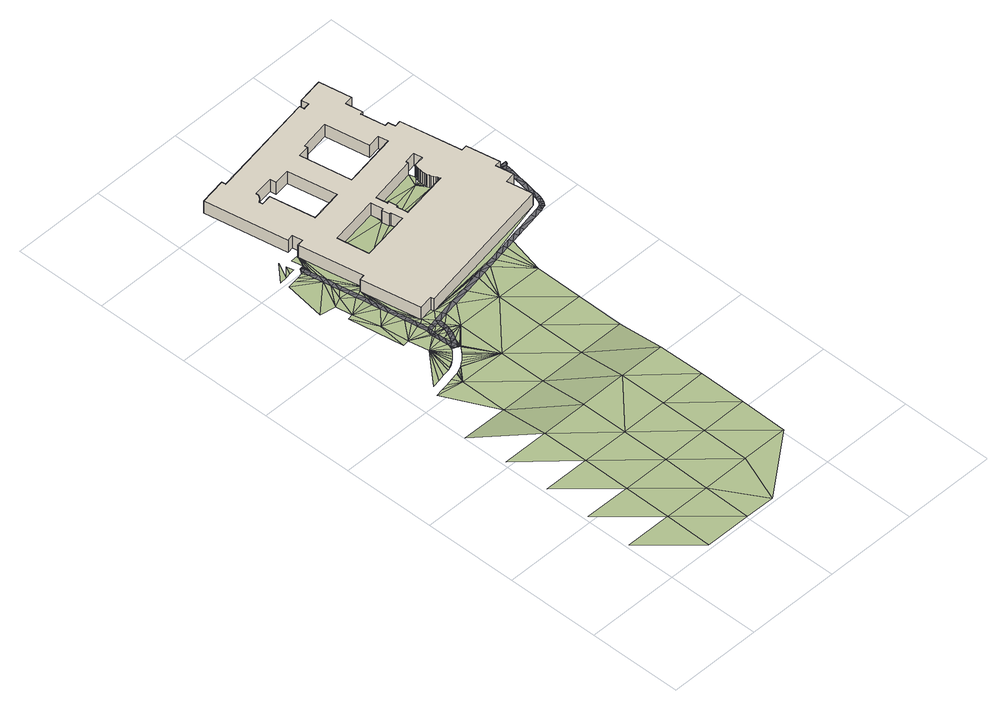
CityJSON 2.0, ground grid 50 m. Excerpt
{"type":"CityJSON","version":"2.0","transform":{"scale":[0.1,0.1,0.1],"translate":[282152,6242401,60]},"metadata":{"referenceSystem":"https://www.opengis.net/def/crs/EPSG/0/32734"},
"CityObjects":{
"building1":{"type":"Building","attributes":{"osm_building":"university","osm_building:levels":"2","osm_type":"multipolygon","osm_address":"Mechanical and Industrial Engineering - Mechatronics Bellville 7530 Cape Town","plus_code":"4FRW3J8V+9GJ","ground_height":62.05,"building_height":6.9,"roof_height":68.95},"geometry":[{"type":"Solid","lod":"1","boundaries":[[[[0,1,2,3]],[[1,4,5,2]],[[4,6,7,5]],[[6,8,9,7]],[[8,10,11,9]],[[10,12,13,11]],[[12,14,15,13]],[[14,16,17,15]],[[16,18,19,17]],[[18,20,21,19]],[[20,22,23,21]],[[22,24,25,23]],[[24,26,27,25]],[[26,28,29,27]],[[28,30,31,29]],[[30,32,33,31]],[[32,34,35,33]],[[34,36,37,35]],[[36,38,39,37]],[[38,40,41,39]],[[40,42,43,41]],[[42,44,45,43]],[[44,46,47,45]],[[46,48,49,47]],[[48,50,51,49]],[[50,52,53,51]],[[52,54,55,53]],[[54,56,57,55]],[[56,58,59,57]],[[58,60,61,59]],[[60,62,63,61]],[[62,0,3,63]],[[64,65,66,67]],[[65,68,69,66]],[[68,70,71,69]],[[70,72,73,71]],[[72,74,75,73]],[[74,76,77,75]],[[76,78,79,77]],[[78,64,67,79]],[[80,81,82,83]],[[81,84,85,82]],[[84,86,87,85]],[[86,88,89,87]],[[88,90,91,89]],[[90,92,93,91]],[[92,94,95,93]],[[94,96,97,95]],[[96,98,99,97]],[[98,100,101,99]],[[100,102,103,101]],[[102,104,105,103]],[[104,106,107,105]],[[106,108,109,107]],[[108,110,111,109]],[[110,112,113,111]],[[112,114,115,113]],[[114,116,117,115]],[[116,118,119,117]],[[118,120,121,119]],[[120,122,123,121]],[[122,124,125,123]],[[124,126,127,125]],[[126,128,129,127]],[[128,130,131,129]],[[130,132,133,131]],[[132,80,83,133]],[[134,135,136,137]],[[135,138,139,136]],[[138,140,141,139]],[[140,142,143,141]],[[142,144,145,143]],[[144,146,147,145]],[[146,148,149,147]],[[148,150,151,149]],[[150,152,153,151]],[[152,154,155,153]],[[154,156,157,155]],[[156,158,159,157]],[[158,160,161,159]],[[160,162,163,161]],[[162,134,137,163]],[[164,165,166,167]],[[165,168,169,166]],[[168,170,171,169]],[[170,172,173,171]],[[172,174,175,173]],[[174,176,177,175]],[[176,178,179,177]],[[178,164,167,179]],[[3,2,5,7,9,11,13,15,17,19,21,23,25,27,29,31,33,35,37,39,41,43,45,47,49,51,53,55,57,59,61,63],[67,66,69,71,73,75,77,79],[83,82,85,87,89,91,93,95,97,99,101,103,105,107,109,111,113,115,117,119,121,123,125,127,129,131,133],[137,136,139,141,143,145,147,149,151,153,155,157,159,161,163],[167,166,169,171,173,175,177,179]],[[62,60,58,56,54,52,50,48,46,44,42,40,38,36,34,32,30,28,26,24,22,20,18,16,14,12,10,8,6,4,1,0],[78,76,74,72,70,68,65,64],[132,130,128,126,124,122,120,118,116,114,112,110,108,106,104,102,100,98,96,94,92,90,88,86,84,81,80],[162,160,158,156,154,152,150,148,146,144,142,140,138,135,134],[178,176,174,172,170,168,165,164]]]]}]},
"terrain1":{"type":"TINRelief","geometry":[{"type":"CompositeSurface","lod":"1","boundaries":[[[180,181,182]],[[183,184,182]],[[185,182,181]],[[186,183,187]],[[188,183,182]],[[187,189,190]],[[185,188,182]],[[183,191,187]],[[192,193,189]],[[183,188,191]],[[188,185,194]],[[189,187,195]],[[191,195,187]],[[196,197,198]],[[192,197,196]],[[198,197,199]],[[189,200,192]],[[201,199,197]],[[188,202,191]],[[188,194,202]],[[189,195,200]],[[203,204,205]],[[206,201,197]],[[205,204,207]],[[208,206,197]],[[208,197,209]],[[209,197,210]],[[192,211,197]],[[197,212,210]],[[205,207,213]],[[214,212,197]],[[195,191,215]],[[192,200,211]],[[213,216,205]],[[216,217,218]],[[216,218,205]],[[202,215,191]],[[205,218,219]],[[197,220,214]],[[205,219,221]],[[222,223,224]],[[225,222,224]],[[221,226,205]],[[227,205,226]],[[228,214,220]],[[211,220,197]],[[205,227,229]],[[225,224,230]],[[220,231,228]],[[232,223,205]],[[202,194,233]],[[234,205,229]],[[200,195,235]],[[236,231,220]],[[205,234,237]],[[238,195,215]],[[220,239,236]],[[240,205,237]],[[223,241,224]],[[205,240,242]],[[220,243,239]],[[232,205,242]],[[234,229,244]],[[245,223,232]],[[246,223,245]],[[234,244,247]],[[246,248,223]],[[249,250,251]],[[247,252,234]],[[253,234,252]],[[254,251,230]],[[243,220,255]],[[256,223,248]],[[257,230,224]],[[249,258,250]],[[220,259,255]],[[256,260,223]],[[260,261,223]],[[220,262,259]],[[261,241,223]],[[263,264,265]],[[235,211,200]],[[220,264,262]],[[266,267,268]],[[241,269,224]],[[270,224,269]],[[268,267,271]],[[195,238,235]],[[254,230,272]],[[257,224,270]],[[273,268,271]],[[264,220,265]],[[274,275,276]],[[274,277,278]],[[279,265,220]],[[275,274,280]],[[274,278,281]],[[282,280,274]],[[282,274,281]],[[279,220,283]],[[284,283,220]],[[230,257,285]],[[286,230,285]],[[254,287,251]],[[286,272,230]],[[288,273,271]],[[215,202,233]],[[289,290,273]],[[291,258,249]],[[289,273,288]],[[290,292,293]],[[293,292,294]],[[295,296,297]],[[249,251,287]],[[298,299,294]],[[300,284,301]],[[300,301,302]],[[301,276,302]],[[290,289,292]],[[303,254,272]],[[304,305,306]],[[274,276,301]],[[307,294,292]],[[303,308,254]],[[294,309,298]],[[310,291,311]],[[220,301,284]],[[307,309,294]],[[312,304,313]],[[287,254,308]],[[314,312,313]],[[315,296,316]],[[313,304,306]],[[313,317,314]],[[311,291,249]],[[313,318,317]],[[319,274,301]],[[320,298,309]],[[321,322,310]],[[323,220,211]],[[311,321,310]],[[324,319,301]],[[306,325,313]],[[316,326,315]],[[327,324,301]],[[328,318,329]],[[313,329,318]],[[301,330,327]],[[331,328,329]],[[332,331,329]],[[333,322,321]],[[334,330,301]],[[335,332,329]],[[329,336,335]],[[337,334,301]],[[301,338,337]],[[301,339,338]],[[340,339,301]],[[341,238,215]],[[342,313,325]],[[343,336,344]],[[211,235,323]],[[345,343,344]],[[344,336,329]],[[345,344,346]],[[347,348,349]],[[347,350,348]],[[351,352,340]],[[353,350,347]],[[347,354,353]],[[355,348,350]],[[356,354,347]],[[347,357,356]],[[357,347,358]],[[358,347,359]],[[340,301,351]],[[359,347,360]],[[360,347,361]],[[313,342,362]],[[357,358,363]],[[364,360,361]],[[365,361,366]],[[366,367,368]],[[369,370,371]],[[372,373,346]],[[341,215,233]],[[347,373,372]],[[325,374,342]],[[347,372,361]],[[344,372,346]],[[366,361,372]],[[366,372,367]],[[371,367,372]],[[369,371,372]],[[369,372,375]],[[376,375,372]],[[301,377,351]],[[378,235,238]],[[220,379,301]],[[342,374,380]],[[220,323,381]],[[378,238,341]],[[379,220,381]],[[301,379,377]],[[382,342,380]],[[235,383,323]],[[383,235,378]],[[382,384,342]],[[385,377,379]],[[386,381,323]],[[342,384,387]],[[386,323,383]],[[379,388,385]],[[389,390,391]],[[392,342,387]],[[381,393,379]],[[392,394,342]],[[388,379,395]],[[393,381,386]],[[395,379,396]],[[397,398,391]],[[391,398,389]],[[399,390,389]],[[400,396,379]],[[400,379,393]],[[401,398,397]],[[342,394,0]],[[389,402,399]],[[400,403,396]],[[403,400,404]],[[405,406,407]],[[408,409,410]],[[404,400,411]],[[411,400,412]],[[405,407,413]],[[414,409,405]],[[414,410,409]],[[413,414,405]],[[415,413,407]],[[415,407,416]],[[407,417,416]],[[410,414,418]],[[419,420,414]],[[420,421,414]],[[421,422,414]],[[423,414,422]],[[414,423,424]],[[418,414,425]]]}]},
"road1":{"type":"Road","attributes":{"osm_access":"private","osm_highway":"service","osm_lanes":"1","osm_oneway":"yes","osm_surface":"concrete"},"geometry":[{"type":"MultiSurface","lod":"1","boundaries":[[[232,242,245]],[[242,293,245]],[[290,237,273]],[[240,290,293]],[[290,240,237]],[[426,248,299]],[[426,256,248]],[[248,246,293]],[[294,299,248]],[[294,248,293]],[[245,293,246]],[[293,242,240]]]}]},
"road2":{"type":"Road","attributes":{"osm_access":"private","osm_highway":"service","osm_lanes":"1","osm_oneway":"yes","osm_surface":"asphalt"},"geometry":[{"type":"MultiSurface","lod":"1","boundaries":[[[427,247,244]],[[252,247,427]],[[237,234,273]],[[244,229,427]],[[266,253,277]],[[427,253,252]],[[267,266,274]],[[273,234,268]],[[266,268,234]],[[277,253,427]],[[253,266,234]],[[263,265,279]],[[279,283,427]],[[284,427,283]],[[427,300,302]],[[300,427,284]],[[280,282,427]],[[427,282,281]],[[427,275,280]],[[302,276,427]],[[275,427,276]],[[427,278,277]],[[427,281,278]],[[319,288,271]],[[288,327,289]],[[274,319,271]],[[267,274,271]],[[266,277,274]],[[327,288,324]],[[327,330,289]],[[324,288,319]],[[263,279,427]]]}]},
"road3":{"type":"Road","attributes":{"osm_access":"private","osm_highway":"service","osm_lanes":"1","osm_oneway":"yes","osm_surface":"concrete"},"geometry":[{"type":"MultiSurface","lod":"1","boundaries":[[[292,289,334]],[[292,334,307]],[[330,334,289]],[[307,334,337]],[[307,337,339]],[[340,320,309]],[[339,337,338]],[[352,428,320]],[[340,307,339]],[[340,309,307]],[[340,352,320]]]}]},
"road4":{"type":"Road","attributes":{"osm_access":"private","osm_highway":"service","osm_lanes":"1","osm_surface":"concrete"},"geometry":[{"type":"MultiSurface","lod":"1","boundaries":[[[373,321,311]],[[311,249,373]],[[346,287,345]],[[345,287,308]],[[373,347,321]],[[249,346,373]],[[308,303,336]],[[249,287,346]],[[333,321,347]],[[347,349,333]],[[349,429,333]],[[348,429,349]],[[355,350,353]],[[355,353,429]],[[429,348,355]],[[322,333,429]],[[354,429,353]],[[312,261,260]],[[312,241,261]],[[317,269,314]],[[241,314,269]],[[269,317,270]],[[260,256,305]],[[426,299,305]],[[305,299,298]],[[305,304,260]],[[314,241,312]],[[312,260,304]],[[426,305,256]],[[336,303,335]],[[286,332,272]],[[343,345,308]],[[308,336,343]],[[286,285,332]],[[272,335,303]],[[328,257,270]],[[318,270,317]],[[328,270,318]],[[272,332,335]],[[328,331,257]],[[331,332,285]],[[285,257,331]],[[356,429,354]],[[357,429,356]],[[363,358,429]],[[363,429,357]],[[429,358,360]],[[364,429,360]],[[365,429,364]],[[366,429,365]],[[365,364,361]],[[368,429,366]],[[369,375,429]],[[367,429,368]],[[370,369,429]],[[370,429,367]],[[370,367,371]],[[360,358,359]],[[306,298,320]],[[320,325,306]],[[325,320,428]],[[325,428,352]],[[352,374,325]],[[306,305,298]],[[351,374,352]],[[351,377,380]],[[351,380,374]],[[380,377,385]],[[380,385,382]],[[384,382,388]],[[388,382,385]],[[387,388,395]],[[387,384,388]],[[396,392,387]],[[387,395,396]],[[392,403,394]],[[430,403,404]],[[430,394,403]],[[431,430,404]],[[431,404,411]],[[403,392,396]],[[412,432,433]],[[411,412,434]],[[433,434,412]],[[435,433,432]],[[432,436,435]],[[411,434,431]],[[435,437,438]],[[436,437,435]],[[439,437,440]],[[441,442,443]],[[444,442,439]],[[438,437,439]],[[441,439,442]],[[443,442,445]],[[439,440,444]],[[446,447,448]],[[443,446,448]],[[448,449,443]],[[448,450,449]],[[443,445,446]],[[443,449,451]],[[443,451,452]],[[451,453,454]],[[455,454,453]],[[452,451,454]],[[456,457,454]],[[455,456,454]],[[456,458,457]],[[458,459,460]],[[456,459,458]],[[453,461,455]],[[458,462,463]],[[462,458,460]],[[464,463,465]],[[465,466,464]],[[467,466,468]],[[469,470,471]],[[471,472,469]],[[473,472,471]],[[474,471,475]],[[474,476,477]],[[463,462,465]],[[470,478,471]],[[479,467,468]],[[480,481,482]],[[481,467,479]],[[483,481,479]],[[468,466,465]],[[470,480,478]],[[483,482,481]],[[478,484,485]],[[484,478,486]],[[478,480,482]],[[485,484,487]],[[488,489,480]],[[485,487,490]],[[485,475,478]],[[475,485,491]],[[471,478,475]],[[492,491,493]],[[491,492,475]],[[475,492,494]],[[474,475,476]],[[493,495,492]],[[480,470,488]]]}]}
},
"vertices":[
[1267,2048,15],[1242,2184,15],[1242,2184,90],[1267,2048,90],[1297,2194,15],[1297,2194,90],[1280,2287,15],[1280,2287,90],[1312,2292,15],[1312,2292,90],[1280,2468,15],[1280,2468,90],[1249,2463,15],[1249,2463,90],[1190,2786,15],[1190,2786,90],[1155,2780,15],[1155,2780,90],[1148,2819,15],[1148,2819,90],[1127,2815,15],[1127,2815,90],[1104,2943,15],[1104,2943,90],[1121,2946,15],[1121,2946,90],[1105,3037,15],[1105,3037,90],[1152,3045,15],[1152,3045,90],[1122,3217,15],[1122,3217,90],[985,3193,15],[985,3193,90],[992,3153,15],[992,3153,90],[957,3147,15],[957,3147,90],[953,3173,15],[953,3173,90],[375,3073,15],[375,3073,90],[371,3095,15],[371,3095,90],[231,3071,15],[231,3071,90],[308,2631,15],[308,2631,90],[342,2637,15],[342,2637,90],[352,2584,15],[352,2584,90],[316,2578,15],[316,2578,90],[377,2236,15],[377,2236,90],[350,2231,15],[350,2231,90],[407,1914,15],[407,1914,90],[482,1927,15],[482,1927,90],[485,1908,15],[485,1908,90],[467,2483,15],[729,2527,15],[729,2527,90],[467,2483,90],[740,2462,15],[740,2462,90],[730,2460,15],[730,2460,90],[737,2419,15],[737,2419,90],[746,2420,15],[746,2420,90],[757,2359,15],[757,2359,90],[495,2315,15],[495,2315,90],[799,2427,15],[791,2476,15],[791,2476,90],[799,2427,90],[780,2472,15],[780,2472,90],[771,2533,15],[771,2533,90],[1026,2579,15],[1026,2579,90],[1025,2592,15],[1025,2592,90],[1084,2603,15],[1084,2603,90],[1093,2557,15],[1093,2557,90],[1038,2549,15],[1038,2549,90],[1035,2539,15],[1035,2539,90],[1033,2533,15],[1033,2533,90],[1032,2524,15],[1032,2524,90],[1031,2516,15],[1031,2516,90],[1029,2506,15],[1029,2506,90],[1029,2496,15],[1029,2496,90],[1029,2486,15],[1029,2486,90],[1030,2476,15],[1030,2476,90],[1030,2468,15],[1030,2468,90],[1034,2460,15],[1034,2460,90],[1036,2448,15],[1036,2448,90],[1040,2441,15],[1040,2441,90],[1045,2430,15],[1045,2430,90],[1049,2426,15],[1049,2426,90],[1052,2421,15],[1052,2421,90],[1055,2410,15],[1055,2410,90],[801,2368,15],[801,2368,90],[791,2426,15],[791,2426,90],[452,2878,15],[397,2870,15],[397,2870,90],[452,2878,90],[394,2889,15],[394,2889,90],[400,2893,15],[400,2893,90],[406,2897,15],[406,2897,90],[412,2903,15],[412,2903,90],[417,2909,15],[417,2909,90],[422,2918,15],[422,2918,90],[423,2926,15],[423,2926,90],[423,2935,15],[423,2935,90],[531,2950,15],[531,2950,90],[535,2917,15],[535,2917,90],[620,2931,15],[620,2931,90],[667,2671,15],[667,2671,90],[494,2641,15],[494,2641,90],[790,2970,15],[788,2986,15],[788,2986,90],[790,2970,90],[946,3013,15],[946,3013,90],[987,2778,15],[987,2778,90],[1055,2790,15],[1055,2790,90],[1064,2738,15],[1064,2738,90],[777,2688,15],[777,2688,90],[730,2960,15],[730,2960,90],
[2,262,31],[250,12,23],[250,262,30],[250,511,35],[2,511,38],[499,12,24],[2,761,40],[250,761,38],[499,262,30],[250,1011,35],[2,1011,38],[499,511,35],[250,1261,10],[2,1261,14],[654,9,25],[499,761,37],[110,1534,15],[250,1510,15],[150,1542,15],[189,1549,15],[499,1011,36],[229,1557,15],[747,262,34],[142,1585,15],[181,1592,15],[288,1752,18],[268,1564,15],[220,1600,15],[270,1565,15],[272,1566,15],[291,1573,15],[499,1261,12],[309,1581,15],[258,1607,15],[312,1582,15],[747,511,39],[274,1614,15],[291,1620,15],[304,1630,15],[318,1640,18],[499,1510,15],[331,1652,18],[233,1855,18],[270,1861,18],[250,2010,20],[185,2144,22],[344,1663,18],[350,1671,18],[314,1583,15],[364,1687,18],[213,2149,22],[329,1594,15],[365,1807,18],[996,262,34],[373,1718,18],[747,1011,38],[345,1605,15],[370,1758,18],[747,761,40],[347,1606,15],[367,1792,18],[350,1964,20],[366,1806,18],[361,1619,15],[370,1694,18],[366,1808,18],[366,1809,18],[371,1695,18],[367,1817,18],[275,2384,22],[114,2250,24],[198,2237,22],[373,1697,18],[374,1698,18],[250,2260,22],[375,1632,15],[372,1843,18],[328,2087,20],[147,2472,23],[376,1634,15],[363,1892,20],[357,1923,20],[383,1642,17],[404,1667,17],[403,1665,17],[405,1667,17],[395,1716,17],[398,1721,17],[395,1720,17],[343,2005,20],[335,2046,20],[407,1737,17],[305,2214,22],[392,1760,17],[422,1719,17],[408,1681,17],[408,1679,17],[405,1691,17],[406,1690,17],[406,1669,17],[408,1683,17],[407,1688,17],[408,1686,17],[407,1671,17],[407,1673,17],[320,2130,20],[313,2172,22],[282,2342,22],[420,1760,17],[425,1773,17],[389,1794,17],[187,2478,23],[433,1797,17],[388,1806,17],[389,1813,17],[140,2515,23],[180,2522,23],[224,2608,23],[418,1839,17],[392,1834,17],[408,1675,17],[499,1760,17],[408,1677,17],[298,2257,22],[385,1896,18],[392,1856,17],[414,1860,17],[434,1801,17],[290,2299,22],[435,1818,17],[217,2483,23],[267,2426,23],[379,1927,18],[407,1914,18],[372,1968,20],[231,2568,23],[210,2527,23],[364,2009,20],[357,2050,20],[440,1750,17],[437,1842,17],[262,2459,23],[245,2488,23],[747,1261,11],[440,1751,17],[447,1866,17],[238,2531,23],[446,1765,17],[350,2091,20],[350,2231,22],[446,1766,17],[342,2133,20],[335,2176,22],[256,2490,23],[454,1791,17],[327,2218,22],[319,2261,22],[455,1796,17],[456,1797,17],[456,1798,17],[457,1817,17],[996,511,41],[485,1908,18],[312,2303,22],[377,2236,20],[304,2345,22],[297,2388,23],[283,2463,23],[278,2497,23],[277,2496,23],[280,2498,23],[507,1855,17],[460,1846,17],[280,2499,23],[281,2500,23],[279,2498,23],[282,2501,23],[282,2502,23],[283,2504,23],[284,2505,23],[284,2506,23],[285,2508,23],[482,1927,18],[283,2503,23],[284,2507,23],[285,2509,23],[285,2510,23],[285,2512,23],[285,2511,23],[285,2515,23],[285,2514,23],[285,2513,23],[316,2578,23],[289,2430,23],[502,1877,17],[285,2517,23],[274,2576,23],[587,1870,17],[996,761,42],[747,1760,15],[583,1892,18],[747,1510,14],[674,1909,17],[996,1011,39],[765,1926,17],[678,1887,17],[996,1261,9],[810,1935,17],[769,1904,17],[730,2460,20],[467,2483,20],[495,2315,20],[855,1943,17],[996,1510,11],[901,1952,16],[814,1913,17],[859,1921,17],[757,2359,20],[737,2418,20],[729,2527,20],[996,1760,14],[747,2420,20],[740,2462,20],[905,1930,16],[950,1938,16],[799,2427,20],[791,2426,20],[801,2368,20],[780,2472,20],[792,2476,20],[772,2533,20],[995,1947,16],[1041,1955,16],[1037,2448,20],[996,2509,19],[1040,2441,20],[1045,2430,20],[1055,2410,20],[1026,2579,20],[1030,2468,20],[1030,2476,20],[1029,2486,20],[1029,2496,20],[1030,2506,20],[1031,2516,20],[1035,2539,20],
[383,1843,17],
[387,1680,17],
[449,1856,17],
[263,2513,23],[946,1960,16],[991,1969,16],[1086,1964,16],[1082,1986,16],[1037,1977,16],[1127,1994,15],[1131,1972,15],[1222,1990,15],[1218,2011,15],[1262,2020,15],[1267,1998,15],[1276,2024,15],[1283,2003,15],[1287,2028,15],[1269,1998,15],[1297,2008,15],[1298,2008,15],[1299,2009,15],[1300,2009,15],[1302,2011,15],[1301,2010,15],[1310,2022,15],[1293,2035,15],[1318,2032,15],[1299,2044,15],[1320,2035,15],[1325,2050,15],[1304,2057,15],[1309,2072,15],[1330,2066,15],[1330,2067,15],[1319,2034,15],[1339,2117,15],[1317,2120,15],[1325,2169,16],[1347,2166,16],[1333,2218,16],[1342,2268,16],[1355,2215,16],[1343,2315,16],[1344,2314,16],[1340,2321,16],[1342,2317,16],[1341,2319,16],[1340,2324,16],[1384,2325,15],[1384,2326,15],[1340,2327,16],[1371,2306,15],[1363,2264,16],[1348,2309,16],[1345,2288,16],[1370,2306,15],[1366,2285,16],[1375,2308,15],[1379,2313,15],[1373,2307,15],[1376,2310,15],[1345,2312,16],[1347,2310,16],[1378,2311,15],[1380,2315,15],[1383,2320,15],[1382,2317,15],[1383,2323,15],[1382,2318,15]
]}
